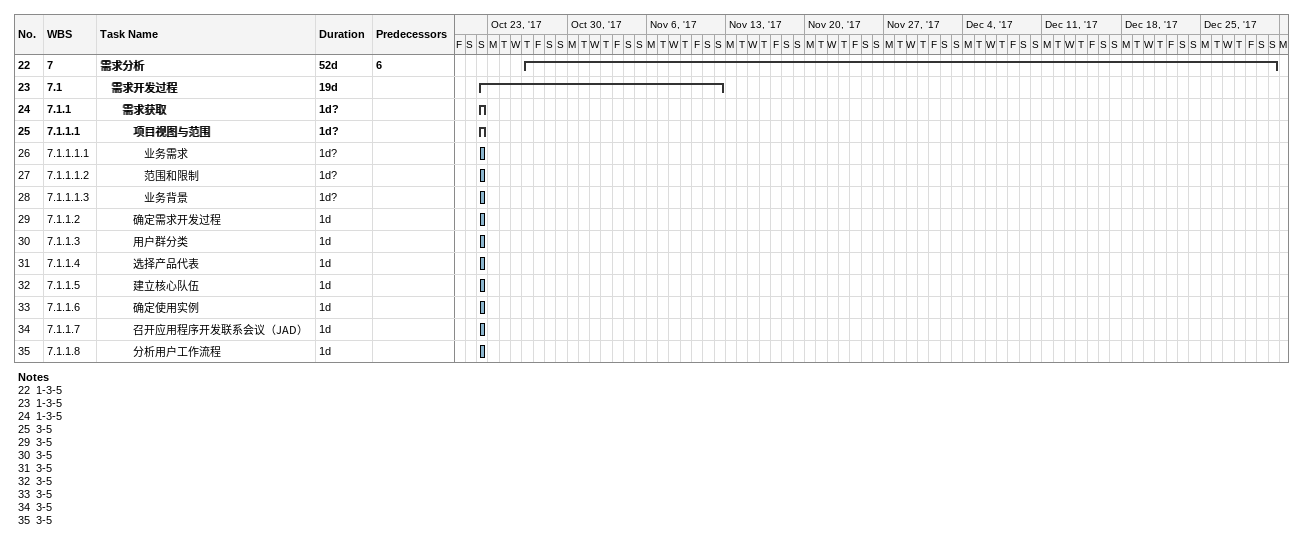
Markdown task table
| ID | WBS | Task | Duration | Start | Finish | Predecessors |
|---|---|---|---|---|---|---|
| 22 | 7 | **需求分析** | 52d | 2017-10-26 | 2017-12-31 | 6 |
| 23 | 7.1 | **需求开发过程** | 19d | 2017-10-22 | 2017-11-12 |  |
| 24 | 7.1.1 | **需求获取** | 1d? | 2017-10-22 | 2017-10-22 |  |
| 25 | 7.1.1.1 | **项目视图与范围** | 1d? | 2017-10-22 | 2017-10-22 |  |
| 26 | 7.1.1.1.1 | 业务需求 | 1d? | 2017-10-22 | 2017-10-22 |  |
| 27 | 7.1.1.1.2 | 范围和限制 | 1d? | 2017-10-22 | 2017-10-22 |  |
| 28 | 7.1.1.1.3 | 业务背景 | 1d? | 2017-10-22 | 2017-10-22 |  |
| 29 | 7.1.1.2 | 确定需求开发过程 | 1d | 2017-10-22 | 2017-10-22 |  |
| 30 | 7.1.1.3 | 用户群分类 | 1d | 2017-10-22 | 2017-10-22 |  |
| 31 | 7.1.1.4 | 选择产品代表 | 1d | 2017-10-22 | 2017-10-22 |  |
| 32 | 7.1.1.5 | 建立核心队伍 | 1d | 2017-10-22 | 2017-10-22 |  |
| 33 | 7.1.1.6 | 确定使用实例 | 1d | 2017-10-22 | 2017-10-22 |  |
| 34 | 7.1.1.7 | 召开应用程序开发联系会议（JAD） | 1d | 2017-10-22 | 2017-10-22 |  |
| 35 | 7.1.1.8 | 分析用户工作流程 | 1d | 2017-10-22 | 2017-10-22 |  |

Notes
- 22: 1-3-5
- 23: 1-3-5
- 24: 1-3-5
- 25: 3-5
- 29: 3-5
- 30: 3-5
- 31: 3-5
- 32: 3-5
- 33: 3-5
- 34: 3-5
- 35: 3-5
